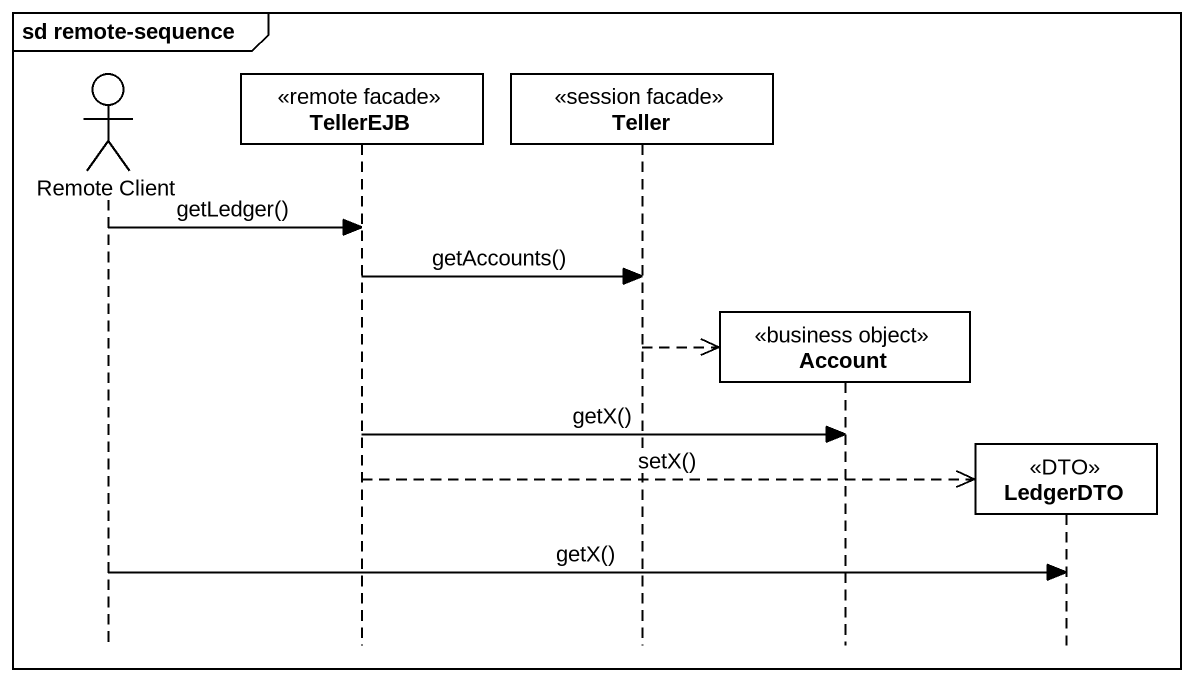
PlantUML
@startuml
mainframe sd remote-sequence
hide footbox
actor "Remote Client" as Remote_Client
participant TellerEJB <<remote facade>>
participant Teller <<session facade>>
participant Account <<business object>>
participant LedgerDTO <<DTO>>

Remote_Client -> TellerEJB : getLedger()
TellerEJB -> Teller : getAccounts()
Teller -->> Account **
TellerEJB -> Account : getX()
TellerEJB -->> LedgerDTO ** : setX()
Remote_Client -> LedgerDTO : getX()
@enduml
